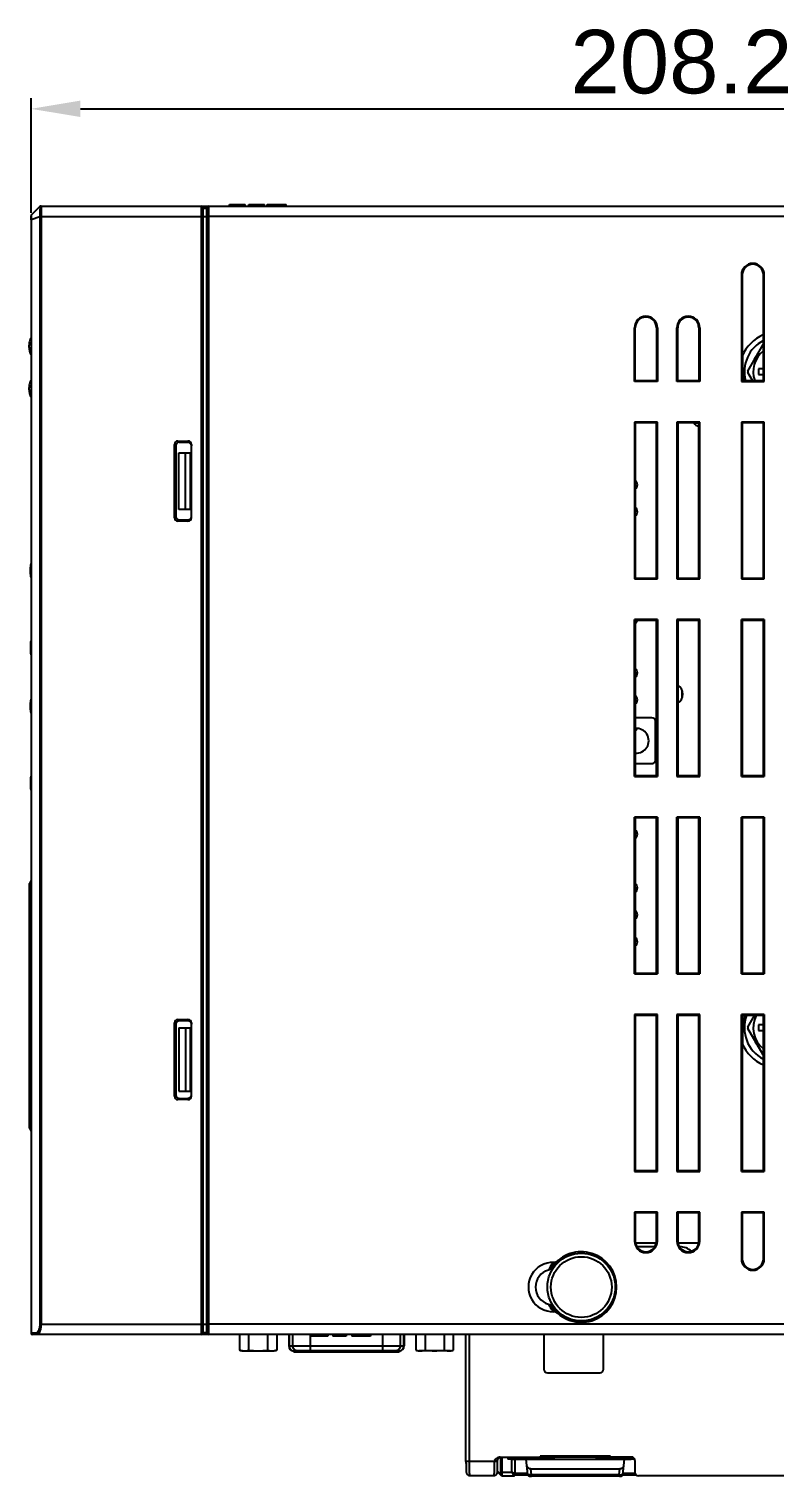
# Model space of a CAD drawing. Header units: millimetres. Extents: x 285 to 860, y 229 to 920.
# Drawn here: x 443.8 to 549.4, y 403.6 to 608.7 of the extents above; entities that cross this region are included whole.
import ezdxf

# ---------------------------------------------------------------- set-up
doc = ezdxf.new("R2010")
doc.units = ezdxf.units.MM
doc.header["$LTSCALE"] = 6
doc.layers.get('0').update_dxf_attribs({"linetype": 'CONTINUOUS'})
doc.layers.get('DEFPOINTS').update_dxf_attribs({"linetype": 'CONTINUOUS'})
doc.styles.add('Arial', font='arial.ttf')
doc.dimstyles.get("Standard").update_dxf_attribs({"dimtxt": 5, "dimasz": 5, "dimexe": 1.5, "dimexo": 1, "dimgap": 0.35, "dimtad": 1, "dimdec": 1, "dimzin": 1, "dimdsep": 46, "dimtxsty": 'Arial', "dimcen": 0, "dimclrd": 2, "dimclre": 2, "dimclrt": 2, "dimadec": 0, "dimazin": 0, "dimtp": 0.1, "dimtm": 0.1, "dimtfac": 0.71, "dimtdec": 1, "dimtmove": 0, "dimatfit": 3, "dimfxl": 1, "dimlwd": -1, "dimlwe": -1, "dimarcsym": 0})

# ---------------------------------------------------------------- blocks, each defined once
blk = doc.blocks.new('*D6')
at = {"color": 2}
for p, q in [((444.14, 582.68), (444.14, 598.91)), ((451.14, 597.41), (645.39, 597.41)), ((652.39, 583.81), (652.39, 598.91))]:
    blk.add_line(p, q, dxfattribs=at)
for points in [[(451.14, 598.58), (451.14, 596.25), (444.14, 597.41)], [(645.39, 596.25), (645.39, 598.58), (652.39, 597.41)]]:
    blk.add_solid(points, dxfattribs=at)
at = {"layer": 'DEFPOINTS', "color": 0}
for p in [(652.39, 597.41), (652.39, 582.81), (444.14, 581.68)]:
    blk.add_point(p, dxfattribs=at)
at = {"color": 2, "insert": (536.27, 608.6), "char_height": 9, "attachment_point": 2, "style": 'Arial'}
blk.add_mtext('208.2', dxfattribs=at)

msp = doc.modelspace()

# ---------------------------------------------------------------- linework, layer by layer
for p, q in [((445.37, 583.58), (444.2, 582.4)), ((445.51, 583.63), (468.3, 583.63)), ((468.3, 423.63), (468.3, 583.63)), ((468.3, 583.63), (646.87, 583.63)), ((468.5, 423.83), (468.5, 583.43)), ((469.09, 583.43), (468.5, 583.43)), ((468.5, 583.33), (469, 583.33)), ((469, 583.33), (469, 583.63)), ((469, 583.33), (469, 423.93)), ((469.09, 583.43), (469.09, 423.83)), ((469.29, 583.63), (469.29, 423.63)), ((472.23, 583.63), (472.23, 583.83)), ((472.23, 583.83), (474.49, 583.83)), ((474.49, 583.63), (474.49, 583.83)), ((474.98, 583.63), (474.98, 583.83)), ((474.98, 583.83), (477.19, 583.83)), ((475.8, 583.63), (475.8, 583.83)), ((476.37, 583.63), (476.37, 583.83)), ((477.19, 583.63), (477.19, 583.83)), ((477.58, 583.63), (477.58, 583.83)), ((477.58, 583.83), (480.28, 583.83)), ((480.28, 583.63), (480.28, 583.83)), ((444.14, 582.05), (444.14, 581.99)), ((444.14, 581.68), (444.14, 423.83)), ((445.38, 582.12), (444.17, 581.69)), ((444.17, 581.69), (444.17, 581.81)), ((444.17, 581.69), (444.17, 423.83)), ((445.38, 582.12), (445.38, 425.13)), ((445.55, 582.13), (445.55, 425.13)), ((445.55, 582.13), (468.5, 582.13)), ((468.5, 582.13), (469, 582.13)), ((469, 582.43), (469.09, 582.43)), ((469, 581.93), (469.09, 581.93)), ((575.93, 582.13), (469.09, 582.13)), ((469.09, 579.23), (469, 579.23)), ((469.03, 579.23), (469.03, 576.58)), ((469, 576.58), (469.09, 576.58)), ((469, 575.92), (469.09, 575.92)), ((469, 575.86), (469.09, 575.86)), ((469.03, 575.92), (469.03, 573.28)), ((469, 573.28), (469.09, 573.28)), ((469, 572.62), (469.09, 572.62)), ((469, 572.56), (469.09, 572.56)), ((469.03, 572.62), (469.03, 569.98)), ((544.77, 573.88), (544.77, 558.76)), ((544.77, 573.88), (544.89, 573.88)), ((544.89, 573.88), (544.89, 558.88)), ((547.89, 558.88), (547.89, 573.88)), ((548.01, 573.88), (547.89, 573.88)), ((548.01, 558.76), (548.01, 573.88)), ((469, 569.98), (469.09, 569.98)), ((469, 569.32), (469.09, 569.32)), ((469, 569.26), (469.09, 569.26)), ((469.03, 569.32), (469.03, 567.23)), ((469, 567.23), (469.09, 567.23)), ((469, 566.57), (469.09, 566.57)), ((469.03, 566.57), (469.03, 561.88)), ((529.62, 558.76), (529.62, 566.38)), ((529.62, 566.38), (529.74, 566.38)), ((529.74, 558.88), (529.74, 566.38)), ((532.74, 566.38), (532.74, 558.88)), ((532.86, 566.38), (532.74, 566.38)), ((532.86, 566.38), (532.86, 558.76)), ((535.62, 558.76), (535.62, 566.38)), ((535.62, 566.38), (535.74, 566.38)), ((535.74, 558.88), (535.74, 566.38)), ((538.74, 566.38), (538.74, 558.88)), ((538.86, 566.38), (538.74, 566.38)), ((538.86, 566.38), (538.86, 558.76)), ((544.99, 560.13), (544.99, 562.59)), ((545.69, 560.24), (547.85, 563.98)), ((469, 561.88), (469.09, 561.88)), ((469, 561.22), (469.09, 561.22)), ((469, 561.16), (469.09, 561.16)), ((469.03, 561.22), (469.03, 551.13)), ((544.89, 560.13), (544.99, 560.13)), ((547.19, 560.53), (547.19, 559.73)), ((547.89, 560.53), (547.19, 560.53)), ((469, 558.59), (469.09, 558.59)), ((529.62, 558.76), (529.74, 558.88)), ((532.86, 558.76), (529.62, 558.76)), ((529.74, 558.88), (532.74, 558.88)), ((532.86, 558.76), (532.74, 558.88)), ((535.62, 558.76), (535.74, 558.88)), ((538.86, 558.76), (535.62, 558.76)), ((535.74, 558.88), (538.74, 558.88)), ((538.86, 558.76), (538.74, 558.88)), ((544.77, 558.76), (544.89, 558.88)), ((544.77, 558.76), (548.01, 558.76)), ((544.89, 558.88), (547.89, 558.88)), ((546.35, 558.88), (545.69, 560.03)), ((547.19, 559.73), (547.89, 559.73)), ((547.89, 558.88), (548.01, 558.76)), ((469, 557.86), (469.09, 557.86)), ((469.09, 555.32), (469, 555.32)), ((469.09, 554.56), (469, 554.56)), ((529.62, 553.01), (529.62, 530.76)), ((529.62, 553.01), (529.74, 552.88)), ((532.86, 553.01), (529.62, 553.01)), ((529.74, 552.88), (529.74, 530.88)), ((532.74, 552.88), (529.74, 552.88)), ((532.74, 552.88), (532.86, 553.01)), ((532.74, 530.88), (532.74, 552.88)), ((532.86, 530.76), (532.86, 553.01)), ((535.62, 553.01), (535.62, 530.76)), ((535.62, 553.01), (535.74, 552.88)), ((538.86, 553.01), (535.62, 553.01)), ((535.74, 552.88), (535.74, 530.88)), ((538.74, 552.88), (535.74, 552.88)), ((538.19, 552.88), (538.19, 552.83)), ((538.74, 552.83), (538.19, 552.83)), ((538.39, 552.88), (538.39, 552.83)), ((538.86, 553.01), (538.74, 552.88)), ((538.74, 530.88), (538.74, 552.88)), ((538.86, 530.76), (538.86, 553.01)), ((544.77, 553.01), (544.77, 530.76)), ((544.77, 553.01), (544.89, 552.88)), ((548.01, 553.01), (544.77, 553.01)), ((544.89, 552.88), (544.89, 530.88)), ((547.89, 552.88), (544.89, 552.88)), ((548.01, 553.01), (547.89, 552.88)), ((547.89, 530.88), (547.89, 552.88)), ((548.01, 530.76), (548.01, 553.01)), ((464.46, 539.45), (464.46, 549.82)), ((464.46, 549.82), (464.65, 549.64)), ((464.96, 550.32), (465.15, 550.13)), ((464.96, 550.32), (466.37, 550.32)), ((466.35, 550.13), (465.15, 550.13)), ((466.37, 550.32), (466.35, 550.13)), ((466.87, 549.82), (466.85, 549.63)), ((466.87, 539.45), (466.87, 549.82)), ((469, 551.13), (469.09, 551.13)), ((469, 550.13), (469.09, 550.13)), ((464.65, 549.64), (464.65, 539.63)), ((465.09, 540.63), (465.09, 548.63)), ((465.09, 548.63), (466.79, 548.63)), ((466.03, 540.63), (466.03, 548.63)), ((466.67, 548.63), (466.67, 540.63)), ((466.79, 540.63), (466.79, 548.63)), ((466.85, 539.64), (466.85, 549.63)), ((464.46, 539.45), (464.65, 539.63)), ((466.79, 540.63), (465.09, 540.63)), ((466.87, 539.45), (466.85, 539.64)), ((464.96, 538.95), (465.15, 539.13)), ((466.37, 538.95), (464.96, 538.95)), ((465.15, 539.13), (466.35, 539.13)), ((466.37, 538.95), (466.35, 539.13)), ((469.09, 539.13), (469, 539.13)), ((469.09, 538.13), (469, 538.13)), ((469.03, 538.13), (469.03, 530.38)), ((444.04, 531.44), (444.04, 532.44)), ((469, 530.38), (469.09, 530.38)), ((469, 529.72), (469.09, 529.72)), ((469, 529.67), (469.09, 529.67)), ((469.03, 529.72), (469.03, 527.63)), ((529.62, 530.76), (529.74, 530.88)), ((529.62, 530.76), (532.86, 530.76)), ((529.74, 530.88), (532.74, 530.88)), ((532.86, 530.76), (532.74, 530.88)), ((535.62, 530.76), (535.74, 530.88)), ((535.62, 530.76), (538.86, 530.76)), ((535.74, 530.88), (538.74, 530.88)), ((538.74, 530.88), (538.86, 530.76)), ((544.77, 530.76), (544.89, 530.88)), ((544.77, 530.76), (548.01, 530.76)), ((544.89, 530.88), (547.89, 530.88)), ((547.89, 530.88), (548.01, 530.76)), ((469.09, 527.63), (469, 527.63)), ((469.09, 526.63), (469, 526.63)), ((529.62, 502.76), (529.62, 525.01)), ((529.62, 525.01), (529.74, 524.88)), ((532.86, 525.01), (529.62, 525.01)), ((529.74, 524.88), (529.74, 502.88)), ((532.74, 524.88), (529.74, 524.88)), ((532.74, 524.88), (532.86, 525.01)), ((532.74, 502.88), (532.74, 524.88)), ((532.86, 525.01), (532.86, 502.76)), ((535.62, 525.01), (535.62, 502.76)), ((535.62, 525.01), (535.74, 524.88)), ((538.86, 525.01), (535.62, 525.01)), ((535.74, 524.88), (535.74, 502.88)), ((538.74, 524.88), (535.74, 524.88)), ((538.74, 524.88), (538.86, 525.01)), ((538.74, 502.88), (538.74, 524.88)), ((538.86, 502.76), (538.86, 525.01)), ((544.77, 502.76), (544.77, 525.01)), ((544.77, 525.01), (544.89, 524.88)), ((548.01, 525.01), (544.77, 525.01)), ((544.89, 524.88), (544.89, 502.88)), ((547.89, 524.88), (544.89, 524.88)), ((548.01, 525.01), (547.89, 524.88)), ((547.89, 502.88), (547.89, 524.88)), ((548.01, 525.01), (548.01, 502.76)), ((444.04, 521.52), (444.04, 520.52)), ((536.39, 513.9), (536.39, 514.96)), ((444.04, 512.23), (444.04, 513.23)), ((532.09, 511.08), (529.74, 511.08)), ((532.59, 505.08), (532.59, 510.58)), ((469, 506.63), (469.09, 506.63)), ((469.09, 505.63), (469, 505.63)), ((469.03, 505.63), (469.03, 496.16)), ((529.62, 502.76), (529.74, 502.88)), ((529.62, 502.76), (532.86, 502.76)), ((529.74, 504.58), (532.09, 504.58)), ((529.74, 502.88), (532.74, 502.88)), ((532.86, 502.76), (532.74, 502.88)), ((535.62, 502.76), (535.74, 502.88)), ((535.62, 502.76), (538.86, 502.76)), ((535.74, 502.88), (538.74, 502.88)), ((538.86, 502.76), (538.74, 502.88)), ((544.77, 502.76), (544.89, 502.88)), ((544.77, 502.76), (548.01, 502.76)), ((544.89, 502.88), (547.89, 502.88)), ((547.89, 502.88), (548.01, 502.76)), ((444.04, 502.31), (444.04, 501.31)), ((529.62, 474.76), (529.62, 497.01)), ((529.62, 497.01), (529.74, 496.88)), ((532.86, 497.01), (529.62, 497.01)), ((529.74, 496.88), (529.74, 474.88)), ((532.74, 496.88), (529.74, 496.88)), ((532.86, 497.01), (532.74, 496.88)), ((532.74, 474.88), (532.74, 496.88)), ((532.86, 497.01), (532.86, 474.76)), ((535.62, 474.76), (535.62, 497.01)), ((535.62, 497.01), (535.74, 496.88)), ((538.86, 497.01), (535.62, 497.01)), ((535.74, 496.88), (535.74, 474.88)), ((538.74, 496.88), (535.74, 496.88)), ((538.86, 497.01), (538.74, 496.88)), ((538.74, 474.88), (538.74, 496.88)), ((538.86, 497.01), (538.86, 474.76)), ((544.77, 474.76), (544.77, 497.01)), ((544.77, 497.01), (544.89, 496.88)), ((548.01, 497.01), (544.77, 497.01)), ((544.89, 496.88), (544.89, 474.88)), ((547.89, 496.88), (544.89, 496.88)), ((548.01, 497.01), (547.89, 496.88)), ((547.89, 474.88), (547.89, 496.88)), ((548.01, 497.01), (548.01, 474.76)), ((469, 496.16), (469.09, 496.16)), ((469, 495.5), (469.09, 495.5)), ((469.09, 495.44), (469, 495.44)), ((469.03, 495.5), (469.03, 492.17)), ((469, 492.17), (469.09, 492.17)), ((469, 491.51), (469.09, 491.51)), ((469, 491.44), (469.09, 491.44)), ((469.03, 491.51), (469.03, 469.13)), ((443.94, 452.91), (443.94, 487.59)), ((443.92, 485.84), (443.92, 485.14)), ((443.92, 485.84), (443.94, 485.84)), ((443.92, 485.79), (443.94, 485.79)), ((443.92, 485.19), (443.94, 485.19)), ((443.92, 485.14), (443.94, 485.14)), ((444.14, 485.62), (443.94, 485.62)), ((529.62, 474.76), (529.74, 474.88)), ((529.62, 474.76), (532.86, 474.76)), ((529.74, 474.88), (532.74, 474.88)), ((532.86, 474.76), (532.74, 474.88)), ((535.62, 474.76), (535.74, 474.88)), ((535.62, 474.76), (538.86, 474.76)), ((535.74, 474.88), (538.74, 474.88)), ((538.86, 474.76), (538.74, 474.88)), ((544.77, 474.76), (544.89, 474.88)), ((544.77, 474.76), (548.01, 474.76)), ((544.89, 474.88), (547.89, 474.88)), ((548.01, 474.76), (547.89, 474.88)), ((464.46, 457.45), (464.46, 467.82)), ((464.46, 467.82), (464.65, 467.64)), ((464.96, 468.32), (465.15, 468.13)), ((464.96, 468.32), (466.37, 468.32)), ((466.35, 468.13), (465.15, 468.13)), ((466.37, 468.32), (466.35, 468.13)), ((466.87, 467.82), (466.85, 467.63)), ((466.87, 457.45), (466.87, 467.82)), ((469, 469.13), (469.09, 469.13)), ((469, 468.13), (469.09, 468.13)), ((529.62, 469.01), (529.74, 468.88)), ((529.62, 469.01), (529.62, 446.76)), ((532.86, 469.01), (529.62, 469.01)), ((529.74, 468.88), (529.74, 446.88)), ((532.74, 468.88), (529.74, 468.88)), ((532.74, 468.88), (532.86, 469.01)), ((532.74, 446.88), (532.74, 468.88)), ((532.86, 446.76), (532.86, 469.01)), ((538.86, 469.01), (535.62, 469.01)), ((535.62, 469.01), (535.74, 468.88)), ((535.62, 469.01), (535.62, 446.76)), ((538.74, 468.88), (535.74, 468.88)), ((535.74, 468.88), (535.74, 446.88)), ((538.86, 469.01), (538.74, 468.88)), ((538.74, 446.88), (538.74, 468.88)), ((538.86, 446.76), (538.86, 469.01)), ((548.01, 469.01), (544.77, 469.01)), ((544.77, 469.01), (544.89, 468.88)), ((544.77, 446.76), (544.77, 469.01)), ((547.89, 468.88), (544.89, 468.88)), ((544.89, 468.88), (544.89, 446.88)), ((545.69, 467.24), (546.64, 468.88)), ((548.01, 469.01), (547.89, 468.88)), ((547.89, 446.88), (547.89, 468.88)), ((548.01, 469.01), (548.01, 446.76)), ((464.65, 467.64), (464.65, 457.63)), ((465.09, 467.13), (465.09, 458.13)), ((465.09, 467.13), (466.79, 467.13)), ((466.03, 467.13), (466.03, 458.13)), ((466.67, 467.13), (466.67, 458.13)), ((466.79, 458.13), (466.79, 467.13)), ((466.85, 457.64), (466.85, 467.63)), ((544.89, 467.13), (544.99, 467.13)), ((544.99, 464.69), (544.99, 467.13)), ((547.85, 463.29), (545.69, 467.03)), ((547.89, 467.53), (547.19, 467.53)), ((547.19, 467.53), (547.19, 466.73)), ((547.19, 466.73), (547.89, 466.73)), ((464.46, 457.45), (464.65, 457.63)), ((465.09, 458.13), (466.79, 458.13)), ((466.87, 457.45), (466.85, 457.64)), ((464.96, 456.95), (465.15, 457.13)), ((466.37, 456.95), (464.96, 456.95)), ((465.15, 457.13), (466.35, 457.13)), ((466.37, 456.95), (466.35, 457.13)), ((469.09, 457.13), (469, 457.13)), ((469.09, 456.13), (469, 456.13)), ((469.03, 456.13), (469.03, 449.96)), ((443.94, 454.88), (444.14, 454.88)), ((469, 449.96), (469.09, 449.96)), ((469, 449.3), (469.09, 449.3)), ((469.03, 449.3), (469.03, 444.72)), ((469, 449.25), (469.09, 449.25)), ((529.62, 446.76), (529.74, 446.88)), ((529.62, 446.76), (532.86, 446.76)), ((529.74, 446.88), (532.74, 446.88)), ((532.86, 446.76), (532.74, 446.88)), ((535.62, 446.76), (535.74, 446.88)), ((535.62, 446.76), (538.86, 446.76)), ((535.74, 446.88), (538.74, 446.88)), ((538.74, 446.88), (538.86, 446.76)), ((544.77, 446.76), (544.89, 446.88)), ((544.77, 446.76), (548.01, 446.76)), ((544.89, 446.88), (547.89, 446.88)), ((547.89, 446.88), (548.01, 446.76)), ((469, 444.72), (469.09, 444.72)), ((469, 444.06), (469.09, 444.06)), ((469, 444.01), (469.09, 444.01)), ((469.03, 444.06), (469.03, 437.86)), ((532.86, 441.01), (529.62, 441.01)), ((529.62, 441.01), (529.74, 440.88)), ((529.62, 441.01), (529.62, 436.88)), ((532.74, 440.88), (529.74, 440.88)), ((529.74, 440.88), (529.74, 436.88)), ((532.86, 441.01), (532.74, 440.88)), ((532.74, 436.88), (532.74, 440.88)), ((532.86, 436.88), (532.86, 441.01)), ((538.86, 441.01), (535.62, 441.01)), ((535.74, 440.88), (535.62, 441.01)), ((535.62, 441.01), (535.62, 436.88)), ((538.74, 440.88), (535.74, 440.88)), ((535.74, 440.88), (535.74, 436.88)), ((538.74, 440.88), (538.86, 441.01)), ((538.74, 436.88), (538.74, 440.88)), ((538.86, 436.88), (538.86, 441.01)), ((548.01, 441.01), (544.77, 441.01)), ((544.77, 441.01), (544.89, 440.88)), ((544.77, 441.01), (544.77, 434.38)), ((547.89, 440.88), (544.89, 440.88)), ((544.89, 440.88), (544.89, 434.38)), ((548.01, 441.01), (547.89, 440.88)), ((547.89, 434.38), (547.89, 440.88)), ((548.01, 434.38), (548.01, 441.01)), ((469, 437.86), (469.09, 437.86)), ((469, 437.2), (469.09, 437.2)), ((469, 437.16), (469.09, 437.16)), ((469.03, 437.2), (469.03, 432.56)), ((529.74, 436.88), (529.62, 436.88)), ((529.76, 436.63), (532.72, 436.63)), ((532.51, 436.08), (529.98, 436.08)), ((532.86, 436.88), (532.74, 436.88)), ((535.74, 436.88), (535.62, 436.88)), ((535.76, 436.63), (538.72, 436.63)), ((536.04, 436.08), (535.98, 436.08)), ((536.04, 436.08), (536.04, 435.99)), ((538.86, 436.88), (538.74, 436.88)), ((544.89, 434.38), (544.77, 434.38)), ((548.01, 434.38), (547.89, 434.38)), ((469, 432.56), (469.09, 432.56)), ((469, 431.9), (469.09, 431.9)), ((469, 431.86), (469.09, 431.86)), ((469.03, 431.9), (469.03, 428.53)), ((469.09, 428.53), (469, 428.53)), ((445.38, 425.13), (468.5, 425.13)), ((468.5, 425.14), (469, 425.14)), ((469, 425.33), (469.09, 425.33)), ((469, 424.83), (469.09, 424.83)), ((647.38, 425.13), (469.09, 425.13)), ((444.73, 423.83), (444.14, 423.83)), ((647.16, 423.63), (444.34, 423.63)), ((468.5, 423.93), (469, 423.93)), ((469.09, 423.83), (468.5, 423.83)), ((468.9, 423.63), (468.9, 423.93)), ((469.09, 423.93), (469, 423.93)), ((473.67, 423.63), (473.67, 421.42)), ((475, 421.42), (475, 423.63)), ((477.65, 423.63), (477.65, 421.42)), ((478.97, 423.63), (478.97, 421.42)), ((480.65, 423.63), (480.65, 422.03)), ((480.69, 423.63), (480.69, 422.03)), ((481.2, 422.03), (481.2, 423.63)), ((483.66, 423.63), (483.66, 421.13)), ((483.87, 423.63), (483.87, 423.43)), ((486.2, 423.43), (483.88, 423.43)), ((484.58, 423.63), (484.58, 423.43)), ((485.26, 423.63), (485.26, 423.43)), ((486.2, 423.63), (486.2, 423.43)), ((486.88, 423.63), (486.88, 423.43)), ((488.79, 423.43), (486.88, 423.43)), ((487.06, 423.63), (487.06, 423.43)), ((488.23, 423.63), (488.23, 423.43)), ((488.79, 423.63), (488.79, 423.43)), ((489.57, 423.63), (489.57, 423.43)), ((490.09, 423.43), (489.57, 423.43)), ((490.09, 423.63), (490.09, 423.43)), ((491.72, 423.43), (490.09, 423.43)), ((490.64, 423.63), (490.64, 423.43)), ((491.18, 423.63), (491.18, 423.43)), ((491.72, 423.63), (491.72, 423.43)), ((492.24, 423.43), (491.72, 423.43)), ((492.24, 423.63), (492.24, 423.43)), ((493.97, 421.13), (493.97, 423.63)), ((496.43, 423.63), (496.43, 422.03)), ((496.94, 422.03), (496.94, 423.63)), ((496.98, 423.63), (496.98, 422.03)), ((498.66, 423.63), (498.66, 421.42)), ((499.99, 423.63), (499.99, 421.42)), ((502.64, 423.63), (502.64, 421.42)), ((503.96, 421.42), (503.96, 423.63)), ((505.75, 405.67), (505.75, 423.63)), ((506.25, 405.67), (506.25, 423.63)), ((516.79, 423.63), (516.79, 418.73)), ((525.24, 418.73), (525.24, 423.63)), ((474.07, 421.33), (473.67, 421.42)), ((474.07, 421.33), (478.57, 421.33)), ((478.97, 421.42), (478.57, 421.33)), ((480.65, 422.03), (496.98, 422.03)), ((496.27, 421.33), (481.35, 421.33)), ((481.35, 421.33), (481.35, 421.13)), ((496.28, 421.13), (481.35, 421.13)), ((481.38, 421.33), (481.38, 421.13)), ((481.89, 421.13), (481.89, 421.33)), ((495.74, 421.33), (495.74, 421.13)), ((496.25, 421.13), (496.25, 421.33)), ((496.28, 421.33), (496.28, 421.13)), ((498.66, 421.42), (499.06, 421.33)), ((503.56, 421.33), (499.06, 421.33)), ((503.56, 421.33), (503.96, 421.42)), ((517.29, 418.23), (524.74, 418.23)), ((510.6, 406.28), (510.58, 406.28)), ((510.6, 406.28), (516.24, 406.28)), ((510.64, 406.28), (510.64, 404.14)), ((510.84, 406.28), (510.84, 404.14)), ((511.68, 406.28), (511.68, 405.96)), ((511.94, 406.14), (511.94, 406.28)), ((526.24, 406.39), (516.24, 406.39)), ((516.24, 406.39), (516.24, 406.28)), ((518.24, 405.96), (518.24, 406.35)), ((518.24, 406.33), (524.24, 406.33)), ((524.24, 405.96), (524.24, 406.35)), ((529.19, 406.28), (526.24, 406.28)), ((510.23, 405.67), (505.75, 405.67)), ((505.75, 405.46), (505.76, 405.3)), ((505.76, 405.3), (505.76, 405.15)), ((505.76, 405.15), (505.76, 405.01)), ((505.76, 405.01), (505.76, 404.88)), ((505.76, 404.88), (505.76, 404.75)), ((505.76, 404.75), (505.76, 404.64)), ((509.73, 405.67), (509.73, 405.77)), ((510.69, 403.7), (510.21, 404.18)), ((510.22, 404.52), (510.23, 404.65)), ((510.22, 404.35), (510.22, 404.42)), ((510.22, 404.3), (510.22, 404.35)), ((510.63, 403.84), (510.22, 404.26)), ((510.23, 405.49), (510.23, 405.79)), ((510.23, 405.3), (510.23, 405.49)), ((510.23, 405.12), (510.23, 405.3)), ((510.23, 404.95), (510.23, 405.12)), ((510.23, 404.79), (510.23, 404.95)), ((510.23, 404.65), (510.23, 404.79)), ((511.94, 406.14), (511.68, 405.96)), ((512.24, 405.96), (511.68, 405.96)), ((511.94, 406.14), (518.24, 406.14)), ((512.24, 404.14), (512.24, 405.96)), ((512.74, 403.84), (512.74, 405.96)), ((514.53, 403.77), (514.26, 405.98)), ((514.26, 405.96), (528.22, 405.96)), ((514.93, 404.63), (527.55, 404.63)), ((515.03, 403.78), (514.93, 404.63)), ((517.72, 405.97), (518.24, 405.97)), ((524.24, 406.14), (529.53, 406.14)), ((524.24, 405.97), (524.76, 405.97)), ((527.45, 403.78), (527.55, 404.63)), ((527.95, 403.77), (528.22, 405.98)), ((529.69, 405.78), (529.69, 404.13)), ((506.29, 403.67), (509.71, 403.67)), ((510.64, 404.14), (512.24, 404.14)), ((510.83, 403.64), (512.54, 403.64)), ((512.24, 404.14), (512.55, 403.63)), ((512.5, 403.98), (512.24, 404.14)), ((512.67, 403.89), (512.5, 403.98)), ((512.74, 403.84), (512.67, 403.89)), ((512.72, 403.75), (512.8, 403.75)), ((512.8, 403.75), (512.86, 403.75)), ((512.86, 403.75), (512.94, 403.76)), ((512.94, 403.76), (513.03, 403.76)), ((513.03, 403.76), (513.12, 403.76)), ((513.12, 403.76), (513.22, 403.76)), ((513.22, 403.76), (513.33, 403.76)), ((513.33, 403.76), (513.45, 403.76)), ((513.45, 403.76), (513.57, 403.76)), ((513.57, 403.76), (513.7, 403.76)), ((513.7, 403.76), (513.83, 403.76)), ((513.83, 403.76), (513.95, 403.76)), ((513.95, 403.76), (514.08, 403.76)), ((514.08, 403.76), (514.19, 403.76)), ((514.18, 403.93), (514.12, 403.93)), ((514.19, 403.76), (514.3, 403.76)), ((514.3, 403.76), (514.39, 403.75)), ((514.39, 403.75), (514.47, 403.75)), ((514.47, 403.75), (514.53, 403.75)), ((514.79, 403.59), (514.82, 403.59)), ((514.89, 403.59), (514.96, 403.58)), ((514.96, 403.58), (515.03, 403.58)), ((527.45, 403.78), (515.03, 403.78)), ((515.03, 403.58), (515.03, 403.78)), ((527.51, 403.58), (515.03, 403.58)), ((527.45, 403.58), (527.45, 403.78)), ((527.51, 403.58), (527.58, 403.59)), ((527.58, 403.59), (527.64, 403.59)), ((527.64, 403.59), (527.67, 403.59)), ((527.67, 403.59), (527.7, 403.59)), ((527.7, 403.59), (527.72, 403.59)), ((527.95, 403.75), (528, 403.75)), ((528, 403.75), (528.06, 403.75)), ((528.06, 403.75), (528.13, 403.75)), ((528.13, 403.75), (528.21, 403.75)), ((528.21, 403.75), (528.33, 403.76)), ((528.33, 403.76), (528.46, 403.76)), ((528.46, 403.76), (528.6, 403.76)), ((528.6, 403.76), (528.72, 403.76)), ((528.72, 403.76), (528.84, 403.76)), ((528.84, 403.76), (528.97, 403.76)), ((528.97, 403.76), (529.09, 403.76)), ((529.09, 403.76), (529.22, 403.76)), ((529.22, 403.76), (529.35, 403.76)), ((529.35, 403.76), (529.43, 403.76)), ((529.43, 403.76), (529.62, 403.76)), ((529.62, 403.76), (529.73, 403.76)), ((529.73, 403.76), (529.82, 403.75)), ((529.82, 403.75), (529.86, 403.75)), ((606.89, 403.63), (530.19, 403.63))]:
    msp.add_line(p, q)
for points in [[(444.15, 582.21), (444.15, 582.17), (444.15, 582.11), (444.14, 582.05)], [(444.14, 581.99), (444.14, 581.92), (444.14, 581.85), (444.14, 581.68)], [(444.16, 582.33), (444.16, 582.31), (444.16, 582.29), (444.15, 582.25), (444.15, 582.21)], [(444.14, 564.92), (444.1, 564.84), (444.03, 564.69), (443.98, 564.55), (443.93, 564.4), (443.89, 564.25), (443.87, 564.1), (443.85, 563.95), (443.84, 563.81), (443.84, 563.66), (443.85, 563.51), (443.87, 563.36), (443.9, 563.21), (443.93, 563.06), (443.98, 562.92), (444.03, 562.77), (444.1, 562.62), (444.14, 562.55)], [(444.14, 558.92), (444.1, 558.84), (444.03, 558.69), (443.98, 558.55), (443.93, 558.4), (443.89, 558.25), (443.87, 558.1), (443.85, 557.95), (443.84, 557.81), (443.84, 557.66), (443.85, 557.51), (443.87, 557.36), (443.9, 557.21), (443.93, 557.06), (443.98, 556.92), (444.03, 556.77), (444.1, 556.62), (444.14, 556.55)], [(510.32, 406.07), (510.35, 406.1), (510.38, 406.14), (510.41, 406.17), (510.44, 406.19), (510.47, 406.21), (510.51, 406.23), (510.54, 406.25), (510.57, 406.26), (510.6, 406.27), (510.63, 406.27), (510.64, 406.28)], [(505.75, 405.67), (505.75, 405.61), (505.75, 405.46)], [(505.76, 404.64), (505.77, 404.59), (505.77, 404.54), (505.77, 404.49), (505.77, 404.45), (505.77, 404.41), (505.77, 404.37), (505.78, 404.33), (505.78, 404.3), (505.78, 404.27), (505.78, 404.24), (505.78, 404.21), (505.78, 404.19), (505.79, 404.17), (505.79, 404.14), (505.79, 404.12), (505.8, 404.09), (505.8, 404.07), (505.81, 404.03), (505.82, 403.99), (505.84, 403.95), (505.86, 403.91), (505.89, 403.87), (505.93, 403.83), (505.97, 403.79), (506.01, 403.75), (506.07, 403.72), (506.12, 403.7), (506.18, 403.68), (506.25, 403.67), (506.29, 403.67)], [(509.71, 403.67), (509.77, 403.67), (509.83, 403.68), (509.88, 403.7), (509.93, 403.72), (509.98, 403.75), (510.02, 403.78), (510.06, 403.82), (510.1, 403.86), (510.13, 403.9), (510.15, 403.94), (510.17, 403.97), (510.18, 404.01), (510.19, 404.05), (510.2, 404.07), (510.2, 404.1), (510.21, 404.12), (510.21, 404.14), (510.21, 404.16), (510.21, 404.18), (510.21, 404.19), (510.21, 404.21), (510.21, 404.23), (510.22, 404.25), (510.22, 404.3)], [(510.22, 404.42), (510.22, 404.45), (510.22, 404.52)], [(510.23, 405.79), (510.23, 405.8), (510.24, 405.85), (510.24, 405.9), (510.26, 405.94)], [(510.26, 405.94), (510.27, 405.99), (510.3, 406.03), (510.32, 406.07)], [(514.53, 403.77), (514.53, 403.75), (514.54, 403.73), (514.55, 403.71), (514.56, 403.69), (514.57, 403.67), (514.58, 403.65), (514.6, 403.64), (514.62, 403.63), (514.63, 403.62), (514.65, 403.61), (514.66, 403.6), (514.68, 403.6), (514.69, 403.59), (514.71, 403.59), (514.72, 403.59), (514.73, 403.59), (514.73, 403.59), (514.74, 403.59), (514.75, 403.59), (514.76, 403.59), (514.79, 403.59)], [(514.82, 403.59), (514.83, 403.59), (514.89, 403.59)], [(527.72, 403.59), (527.73, 403.59), (527.74, 403.59), (527.75, 403.59), (527.76, 403.59), (527.77, 403.59), (527.77, 403.59), (527.78, 403.59), (527.79, 403.59)], [(527.79, 403.59), (527.81, 403.6), (527.82, 403.6), (527.84, 403.61), (527.85, 403.62), (527.87, 403.63), (527.88, 403.64), (527.9, 403.65), (527.91, 403.67), (527.92, 403.68), (527.93, 403.7), (527.94, 403.72), (527.94, 403.74), (527.95, 403.76), (527.95, 403.77)]]:
    msp.add_lwpolyline(points)
for radius in [4.8, 4.3]:
    msp.add_circle((522.09, 430.38), radius)
for centre, radius, start, end in [((445.51, 583.43), 0.2, 90, 135), ((468.3, 583.43), 0.2, 0, 90), ((468.3, 583.43), 0.2, 0, 90), ((469.29, 583.43), 0.2, 90, 180), ((444.28, 582.31), 0.12, 135, 173.4951), ((546.39, 573.88), 1.62, 0, 180), ((546.39, 573.88), 1.5, 0, 180), ((531.24, 566.38), 1.62, 0, 180), ((531.24, 566.38), 1.5, 0, 180), ((537.24, 566.38), 1.62, 0, 180), ((537.24, 566.38), 1.5, 0, 180), ((550.19, 560.13), 5.75, 113.6012, 157.3283), ((550.19, 560.13), 5, 117.3908, 194.4806), ((550.19, 560.13), 3.75, 127.8437, 199.4762), ((550.19, 560.13), 4, 141.048, 158.9949), ((550.19, 560.13), 4.5, 120.7381, 121.3754), ((550.19, 560.13), 5.2, 180, 193.9124), ((550.19, 560.13), 4.5, 178.6246, 181.3754), ((538.76, 553.23), 0.8, 205.9794, 270), ((529.24, 544.11), 0.8, 308.7647, 51.2415), ((529.24, 540.3), 0.8, 308.7647, 51.2415), ((445.54, 532.44), 1.5, 158.8714, 180), ((445.54, 531.44), 1.5, 180, 201.1286), ((529.24, 525.06), 0.8, 308.7647, 346.9644), ((445.54, 521.52), 1.5, 158.8714, 180), ((445.54, 520.52), 1.5, 180, 201.1286), ((529.24, 517.44), 0.8, 308.7647, 51.2415), ((534.99, 514.43), 1.5, 300.0697, 59.9267), ((445.54, 513.23), 1.5, 158.8714, 180), ((529.24, 513.63), 0.8, 308.7647, 51.2415), ((445.54, 512.23), 1.5, 180, 201.1286), ((532.09, 510.58), 0.5, 0, 90), ((529.24, 509.82), 0.8, 308.7647, 341.9475), ((529.89, 507.83), 1.75, 265.0543, 94.9457), ((532.09, 505.08), 0.5, 270, 0), ((445.54, 502.31), 1.5, 158.8714, 180), ((445.54, 501.31), 1.5, 180, 201.1286), ((529.24, 494.58), 0.8, 308.7647, 51.2415), ((444.34, 487.59), 0.4, 119.7558, 180), ((444.31, 487.56), 0.372, 174.3721, 179.9884), ((529.24, 486.96), 0.8, 308.7647, 51.2415), ((529.24, 483.15), 0.8, 308.7647, 51.2415), ((529.24, 479.34), 0.8, 308.7647, 51.2415), ((550.19, 467.13), 5.5, 161.439, 164.528), ((550.19, 467.13), 5.2, 160.3182, 180), ((550.19, 467.13), 5, 159.5095, 242.6092), ((550.19, 467.13), 3.75, 152.1751, 232.1563), ((550.2, 467.13), 4.01, 154.0498, 158.9913), ((550.19, 467.13), 4.5, 178.6246, 181.3754), ((550.19, 467.13), 4, 201.0051, 218.952), ((550.19, 467.13), 5.75, 202.6806, 246.3971), ((550.19, 467.13), 4.5, 238.6246, 239.2619), ((444.32, 452.95), 0.375, 180.0473, 192.4017), ((444.34, 452.91), 0.4, 180, 240.2442), ((522.09, 430.38), 5, 215.177, 144.8222), ((531.24, 436.88), 1.62, 180, 0), ((531.24, 436.88), 1.5, 180, 0), ((537.24, 436.88), 1.62, 180, 0), ((537.24, 436.88), 1.5, 180, 0), ((536.04, 433.58), 2.5, 48.5904, 90.0018), ((518.09, 430.38), 3.5, 88.8848, 271.1146), ((521.89, 430.55), 5, 138.271, 139.2704), ((546.39, 434.38), 1.62, 180, 0), ((546.39, 434.38), 1.5, 180, 0), ((518.09, 430.38), 2.5, 105.5177, 254.4815), ((521.89, 430.21), 5, 220.8091, 221.7281), ((444.34, 423.83), 0.2, 180, 270), ((444.4, 423.83), 0.222, 180.0185, 186.7714), ((468.3, 423.83), 0.2, 270, 0), ((469.29, 423.83), 0.2, 180, 270), ((474.35, 424.17), 2.83, 263.7249, 265.23), ((478.29, 424.17), 2.83, 274.7648, 276.2697), ((481.35, 422.03), 0.7, 180, 270), ((481.38, 422.01), 0.674, 267.7048, 269.9983), ((496.25, 422.01), 0.677, 270.0077, 275.0968), ((496.28, 422.03), 0.7, 270, 0), ((499.34, 424.17), 2.83, 263.7251, 265.2302), ((503.28, 424.17), 2.83, 274.765, 276.2699), ((524.74, 418.73), 0.5, 270, 0), ((526.21, 303.1), 103.29, 90.1275, 90.3388), ((526.24, 290.02), 116.37, 90.0001, 90.129), ((511.27, 404.5), 1.98, 129.2935, 131.0221), ((529.08, 277.41), 128.57, 89.7509, 89.9645), ((529.77, 358.18), 47.89, 90.21, 90.3661), ((510.83, 403.84), 0.198, 180.0451, 190.1594), ((512.54, 403.84), 0.2, 269.9553, 0.0098), ((512.22, 300.1), 103.85, 88.951, 89.5092), ((513.36, 361.83), 42.11, 88.7189, 88.8717), ((513.03, 444.73), 40.99, 272.459, 272.8009), ((529.36, 442.78), 39.04, 267.1913, 267.6006), ((529.14, 374.35), 29.59, 89.0774, 89.4947), ((529.3, 383.92), 20.01, 88.7598, 89.0798)]:
    msp.add_arc(centre, radius, start, end)
for centre, major_axis, ratio, start_param, end_param in [((464.96, 549.81), (0.364, -0.354), 0.984834, 2.349608, 3.905129), ((465.15, 549.63), (0.364, -0.354), 0.984834, 8.632793, 10.188315), ((466.35, 549.63), (-0.071, -0.499), 0.992397, 1.713077, 3.281746), ((466.37, 549.81), (0.071, 0.499), 0.992397, -1.428516, 0.140153), ((465.15, 539.64), (0.364, 0.354), 0.984834, 8.661241, 10.216763), ((466.35, 539.64), (-0.071, 0.499), 0.992397, 3.001439, 4.570109), ((464.96, 539.45), (0.364, 0.354), 0.984834, 2.378056, 3.933577), ((466.37, 539.45), (-0.071, 0.499), 0.992397, -3.281746, -1.713077), ((464.96, 467.81), (0.364, -0.354), 0.984834, 2.349608, 3.905129), ((465.15, 467.63), (0.364, -0.354), 0.984834, 8.632793, 10.188315), ((466.35, 467.63), (-0.071, -0.499), 0.992397, 1.713077, 3.281746), ((466.37, 467.81), (0.071, 0.499), 0.992397, -1.428516, 0.140153), ((465.15, 457.64), (0.364, 0.354), 0.984834, 8.661241, 10.216763), ((466.35, 457.64), (-0.071, 0.499), 0.992397, 3.001439, 4.570109), ((464.96, 457.45), (0.364, 0.354), 0.984834, 2.378056, 3.933577), ((466.37, 457.45), (-0.071, 0.499), 0.992397, -3.281746, -1.713077), ((517.29, 418.73), (0.5, 0), 0.999848, -3.141593, -1.570796), ((516.24, 406.35), (2, 0), 0.017455, 1.243432, 1.570796), ((516.24, 406.31), (2, 0), 0.017455, -1.570796, 0), ((526.24, 406.31), (2, 0), 0.017455, 3.141593, 4.712389), ((529.19, 405.78), (0.354, 0.354), 0.999695, -0.785246, 0.785246), ((512.24, 405.96), (0.5, 0), 0.003491, -1.570796, 0), ((514.88, 405.01), (0.503, -0.074), 0.731012, -2.943698, -1.372902), ((517.72, 405.97), (0.504, 0), 0.003489, 1.585221, 3.141164), ((524.76, 405.97), (0.504, 0), 0.003489, 0.000428, 1.556372), ((527.6, 405.01), (0.503, 0.074), 0.731012, -1.768691, -0.197894), ((550.89, 406.05), (22.01, 0), 0.003491, 3.141164, 3.400573), ((550.89, 406.05), (22.01, 0), 0.003491, 2.931115, 2.974034), ((530.19, 404.13), (0.354, 0.354), 0.999695, 2.356347, 3.926839)]:
    msp.add_ellipse(centre, major_axis=major_axis, ratio=ratio, start_param=start_param, end_param=end_param)
for points, knots in [([(445.37, 583.58), (445.37, 583.57), (445.39, 583.56), (445.39, 583.56), (445.4, 583.56)], [0, 0, 0, 0, 0.556044, 1, 1, 1, 1]), ([(445.42, 583.47), (445.43, 583.4), (445.41, 583.22), (445.38, 582.77), (445.38, 582.39), (445.38, 582.12)], [0, 0, 0, 0, 0.15933, 0.394571, 1, 1, 1, 1]), ([(445.4, 583.56), (445.41, 583.56), (445.43, 583.52), (445.42, 583.49), (445.42, 583.47)], [0, 0, 0, 0, 0.340532, 1, 1, 1, 1]), ([(445.55, 583.63), (445.57, 583.63), (445.6, 583.55), (445.59, 583.5), (445.59, 583.46)], [0, 0, 0, 0, 0.291483, 1, 1, 1, 1]), ([(445.59, 583.46), (445.59, 583.27), (445.56, 582.83), (445.56, 582.39), (445.55, 582.13)], [0, 0, 0, 0, 0.417223, 1, 1, 1, 1]), ([(444.14, 581.68), (444.14, 581.69), (444.16, 581.69), (444.17, 581.69), (444.17, 581.69)], [0, 0, 0, 0, 0.268354, 1, 1, 1, 1]), ([(444.17, 582.26), (444.18, 582.27), (444.18, 582.31), (444.18, 582.35), (444.19, 582.37)], [0, 0, 0, 0, 0.323401, 1, 1, 1, 1]), ([(444.17, 582), (444.17, 582.03), (444.17, 582.11), (444.17, 582.2), (444.17, 582.26)], [0, 0, 0, 0, 0.292732, 1, 1, 1, 1]), ([(444.17, 581.81), (444.17, 581.86), (444.17, 581.92), (444.17, 581.99), (444.17, 582)], [0, 0, 0, 0, 0.762332, 1, 1, 1, 1]), ([(444.19, 582.39), (444.19, 582.39), (444.19, 582.4), (444.2, 582.4), (444.2, 582.4)], [0, 0, 0, 0, 0.639803, 1, 1, 1, 1]), ([(444.19, 582.37), (444.19, 582.38), (444.19, 582.38), (444.19, 582.39), (444.19, 582.39)], [0, 0, 0, 0, 0.565667, 1, 1, 1, 1]), ([(445.55, 582.13), (445.54, 582.13), (445.48, 582.13), (445.42, 582.13), (445.38, 582.12)], [0, 0, 0, 0, 0.305093, 1, 1, 1, 1]), ([(444.14, 487.89), (444.09, 487.86), (443.99, 487.78), (443.95, 487.65), (443.94, 487.59)], [0, 0, 0, 0, 0.503544, 1, 1, 1, 1]), ([(443.94, 486.66), (443.94, 486.72), (443.98, 486.86), (444.08, 486.96), (444.14, 486.99)], [0, 0, 0, 0, 0.496215, 1, 1, 1, 1]), ([(444.14, 453.52), (444.08, 453.55), (443.98, 453.65), (443.94, 453.78), (443.94, 453.85)], [0, 0, 0, 0, 0.503785, 1, 1, 1, 1]), ([(443.95, 452.87), (443.96, 452.82), (444.01, 452.71), (444.09, 452.64), (444.14, 452.61)], [0, 0, 0, 0, 0.496689, 1, 1, 1, 1]), ([(518, 433.26), (517.93, 433.16), (517.76, 432.97), (517.54, 432.83), (517.42, 432.79)], [0, 0, 0, 0, 0.501093, 1, 1, 1, 1]), ([(518.16, 433.88), (518.22, 433.88), (518.48, 433.92), (518.7, 434.06), (518.85, 434.19)], [0, 0, 0, 0, 0.251152, 1, 1, 1, 1]), ([(517.42, 427.97), (517.54, 427.94), (517.76, 427.8), (517.93, 427.61), (518, 427.5)], [0, 0, 0, 0, 0.498914, 1, 1, 1, 1]), ([(518.85, 426.58), (518.7, 426.7), (518.48, 426.84), (518.22, 426.89), (518.16, 426.88)], [0, 0, 0, 0, 0.748845, 1, 1, 1, 1]), ([(445.38, 425.13), (445.38, 424.96), (445.34, 424.63), (445.21, 424.21), (445.01, 423.92), (444.81, 423.83), (444.73, 423.83)], [0, 0, 0, 0, 0.335736, 0.621804, 0.837889, 1, 1, 1, 1]), ([(445.55, 425.13), (445.55, 424.93), (445.53, 424.64), (445.44, 424.28), (445.32, 423.94), (445.11, 423.63), (444.9, 423.63)], [0, 0, 0, 0, 0.347683, 0.504643, 0.643944, 1, 1, 1, 1]), ([(444.9, 423.63), (444.86, 423.63), (444.76, 423.68), (444.73, 423.78), (444.73, 423.83)], [0, 0, 0, 0, 0.480322, 1, 1, 1, 1]), ([(473.67, 421.42), (473.7, 421.42), (473.82, 421.39), (473.95, 421.37), (474.04, 421.36)], [0, 0, 0, 0, 0.251342, 1, 1, 1, 1]), ([(474.11, 421.35), (474.26, 421.34), (474.56, 421.34), (474.85, 421.39), (475, 421.42)], [0, 0, 0, 0, 0.497709, 1, 1, 1, 1]), ([(475, 421.42), (475.44, 421.37), (476.32, 421.31), (477.21, 421.37), (477.65, 421.42)], [0, 0, 0, 0, 0.5, 1, 1, 1, 1]), ([(477.65, 421.42), (477.79, 421.39), (478.08, 421.34), (478.38, 421.34), (478.53, 421.35)], [0, 0, 0, 0, 0.502292, 1, 1, 1, 1]), ([(478.6, 421.36), (478.7, 421.37), (478.82, 421.39), (478.94, 421.42), (478.97, 421.42)], [0, 0, 0, 0, 0.748657, 1, 1, 1, 1]), ([(480.69, 422.03), (480.69, 421.95), (480.72, 421.77), (480.87, 421.54), (481.09, 421.38), (481.26, 421.34), (481.35, 421.33)], [0, 0, 0, 0, 0.251728, 0.50243, 0.75171, 1, 1, 1, 1]), ([(481.89, 421.33), (481.8, 421.33), (481.62, 421.37), (481.39, 421.53), (481.24, 421.76), (481.2, 421.94), (481.2, 422.03)], [0, 0, 0, 0, 0.248248, 0.4975, 0.748216, 1, 1, 1, 1]), ([(496.43, 422.03), (496.43, 421.94), (496.4, 421.76), (496.24, 421.53), (496.01, 421.37), (495.83, 421.33), (495.74, 421.33)], [0, 0, 0, 0, 0.251784, 0.5025, 0.751752, 1, 1, 1, 1]), ([(496.31, 421.34), (496.4, 421.34), (496.57, 421.39), (496.77, 421.55), (496.91, 421.77), (496.94, 421.95), (496.94, 422.03)], [0, 0, 0, 0, 0.248319, 0.497643, 0.748334, 1, 1, 1, 1]), ([(498.66, 421.42), (498.69, 421.42), (498.81, 421.39), (498.94, 421.37), (499.03, 421.36)], [0, 0, 0, 0, 0.251342, 1, 1, 1, 1]), ([(499.1, 421.35), (499.25, 421.34), (499.55, 421.34), (499.84, 421.39), (499.99, 421.42)], [0, 0, 0, 0, 0.497709, 1, 1, 1, 1]), ([(499.99, 421.42), (500.43, 421.37), (501.31, 421.31), (502.2, 421.37), (502.64, 421.42)], [0, 0, 0, 0, 0.5, 1, 1, 1, 1]), ([(502.64, 421.42), (502.78, 421.39), (503.07, 421.34), (503.37, 421.34), (503.52, 421.35)], [0, 0, 0, 0, 0.502292, 1, 1, 1, 1]), ([(503.59, 421.36), (503.69, 421.37), (503.81, 421.39), (503.93, 421.42), (503.96, 421.42)], [0, 0, 0, 0, 0.748657, 1, 1, 1, 1]), ([(506.29, 403.67), (506.29, 403.67), (506.29, 403.69), (506.28, 403.71), (506.28, 403.76), (506.28, 403.86), (506.27, 404.03), (506.27, 404.27), (506.26, 404.57), (506.26, 405.04), (506.25, 405.41), (506.25, 405.67)], [0, 0, 0, 0, 0.005239, 0.019799, 0.04372, 0.076847, 0.169257, 0.293589, 0.444957, 0.617654, 1, 1, 1, 1]), ([(509.73, 405.67), (509.73, 405.41), (509.73, 405.04), (509.73, 404.57), (509.73, 404.27), (509.72, 404.03), (509.72, 403.86), (509.71, 403.76), (509.71, 403.71), (509.71, 403.69), (509.71, 403.67), (509.71, 403.67)], [0, 0, 0, 0, 0.382495, 0.555258, 0.706681, 0.83105, 0.92347, 0.956581, 0.980464, 0.994954, 1, 1, 1, 1]), ([(509.73, 405.77), (509.8, 405.77), (509.91, 405.77), (510.05, 405.77), (510.14, 405.78), (510.19, 405.78), (510.21, 405.78), (510.23, 405.78), (510.23, 405.79)], [0, 0, 0, 0, 0.382205, 0.706082, 0.830228, 0.922564, 0.979673, 1, 1, 1, 1]), ([(512.74, 405.98), (512.74, 405.99), (512.77, 405.97), (512.8, 405.99), (512.88, 405.98), (512.97, 405.98), (513.08, 405.98), (513.26, 405.98), (513.5, 405.98), (513.74, 405.98), (513.92, 405.98), (514.03, 405.98), (514.12, 405.98), (514.2, 405.99), (514.23, 405.97), (514.26, 405.99), (514.26, 405.98)], [0, 0, 0, 0, 0.009645, 0.037998, 0.084108, 0.146108, 0.221648, 0.307904, 0.49899, 0.690473, 0.777137, 0.853098, 0.915453, 0.961808, 0.990293, 1, 1, 1, 1]), ([(528.22, 405.98), (528.22, 405.98), (528.23, 405.98), (528.24, 405.98), (528.27, 405.98), (528.32, 405.98), (528.4, 405.98), (528.52, 405.98), (528.66, 405.98), (528.88, 405.98), (529.05, 405.98), (529.16, 405.98)], [0, 0, 0, 0, 0.005235, 0.020669, 0.046054, 0.081136, 0.178708, 0.308188, 0.463332, 0.636157, 1, 1, 1, 1]), ([(529.37, 406.06), (529.37, 406.06), (529.4, 406.06), (529.44, 406.06), (529.46, 406.06)], [0, 0, 0, 0, 0.17725, 1, 1, 1, 1]), ([(510.64, 404.14), (510.64, 404.1), (510.64, 404.04), (510.64, 403.93), (510.63, 403.9), (510.64, 403.84), (510.63, 403.84)], [0, 0, 0, 0, 0.386181, 0.712622, 0.92846, 1, 1, 1, 1]), ([(510.84, 404.14), (510.84, 404.03), (510.83, 403.86), (510.84, 403.7), (510.83, 403.64)], [0, 0, 0, 0, 0.677144, 1, 1, 1, 1]), ([(510.83, 403.64), (510.83, 403.64), (510.83, 403.64), (510.83, 403.64), (510.83, 403.64)], [0, 0, 0, 0, 0.819031, 1, 1, 1, 1]), ([(513.11, 403.94), (513.05, 403.94), (512.97, 403.94), (512.86, 403.94), (512.8, 403.94), (512.77, 403.94), (512.75, 403.94), (512.74, 403.94), (512.74, 403.94)], [0, 0, 0, 0, 0.418586, 0.735292, 0.849774, 0.932731, 0.983029, 1, 1, 1, 1]), ([(514.51, 403.92), (514.51, 403.92), (514.48, 403.91), (514.45, 403.92), (514.38, 403.92), (514.33, 403.92), (514.3, 403.92)], [0, 0, 0, 0, 0.065702, 0.258765, 0.57348, 1, 1, 1, 1]), ([(514.79, 403.77), (514.75, 403.77), (514.69, 403.77), (514.62, 403.77), (514.57, 403.76), (514.55, 403.77), (514.53, 403.76), (514.53, 403.77)], [0, 0, 0, 0, 0.412497, 0.730344, 0.846404, 0.930972, 1, 1, 1, 1]), ([(527.95, 403.77), (527.95, 403.76), (527.92, 403.77), (527.89, 403.76), (527.81, 403.77), (527.76, 403.77), (527.73, 403.77)], [0, 0, 0, 0, 0.068015, 0.26644, 0.58343, 1, 1, 1, 1]), ([(528.34, 403.93), (528.29, 403.93), (528.2, 403.93), (528.09, 403.92), (528.03, 403.92), (528, 403.92), (527.98, 403.92), (527.97, 403.92), (527.97, 403.91)], [0, 0, 0, 0, 0.419473, 0.7347, 0.848501, 0.931053, 0.981546, 1, 1, 1, 1]), ([(529.4, 403.93), (529.31, 403.93), (528.96, 403.94), (528.61, 403.94), (528.34, 403.93)], [0, 0, 0, 0, 0.25459, 1, 1, 1, 1])]:
    msp.add_open_spline(points, degree=3, knots=knots)
for points in [[(445.55, 583.63), (445.5, 583.63), (445.43, 583.6), (445.4, 583.56)], [(518.1, 433.82), (517.83, 433.51), (517.6, 433.16), (517.42, 432.79)], [(517.42, 427.97), (517.6, 427.61), (517.84, 427.26), (518.11, 426.94)], [(444.26, 423.66), (444.22, 423.69), (444.18, 423.75), (444.18, 423.81)], [(444.35, 423.63), (444.32, 423.63), (444.29, 423.64), (444.26, 423.66)], [(510.58, 406.28), (510.38, 406.27), (510.17, 406.16), (510.01, 406.03)], [(526.24, 406.39), (526.24, 406.35), (526.24, 406.32), (526.24, 406.28)], [(509.83, 405.86), (509.79, 405.83), (509.76, 405.8), (509.73, 405.77)], [(509.96, 405.99), (509.92, 405.95), (509.87, 405.91), (509.83, 405.86)], [(510.69, 403.7), (510.66, 403.73), (510.64, 403.77), (510.64, 403.81)], [(510.83, 403.64), (510.78, 403.64), (510.73, 403.67), (510.69, 403.7)]]:
    msp.add_open_spline(points, degree=3)

# ---------------------------------------------------------------- dimensions: what is measured, and where the dimension line sits
dim = msp.add_linear_dim(base=(652.3911, 597.4132), p1=(444.1426, 581.6842), p2=(652.3911, 582.8142), dimstyle='STANDARD', override={"dimtxt": 9, "dimasz": 7, "dimgap": 2})
dim.commit()
dim.dimension.update_dxf_attribs({"geometry": '*D6', "text_midpoint": (536.2668, 597.4132), "dimtype": 160})

doc.saveas('drawing.dxf')
